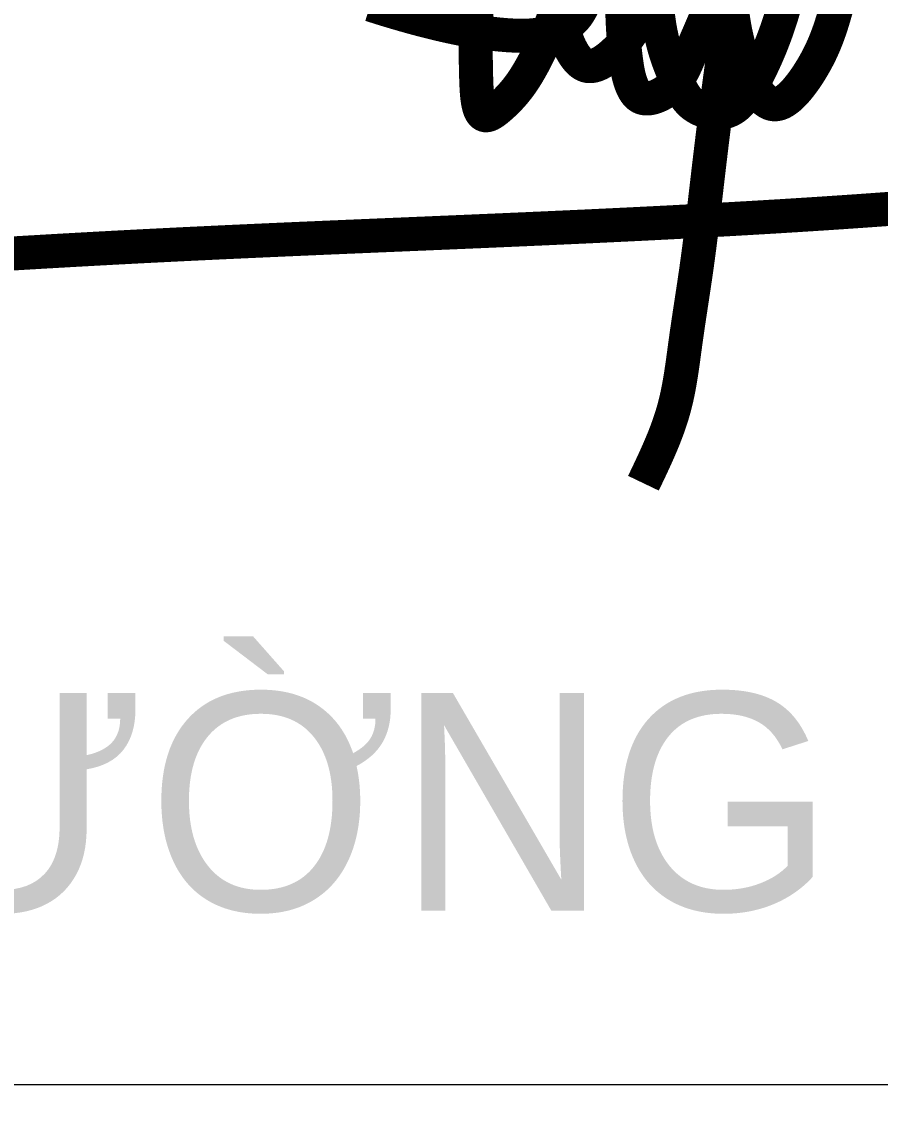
# Model space of a CAD drawing. Header units: millimetres. Extents: x -182770 to 489476, y -561170 to -280028.
# Drawn here: x -30204.6 to -29889.6, y -520787.8 to -520384.4 of the extents above; entities that cross this region are included whole.
import ezdxf
from ezdxf.enums import TextEntityAlignment as Align

# ---------------------------------------------------------------- set-up
doc = ezdxf.new("R2010")
doc.units = ezdxf.units.MM
doc.header["$MEASUREMENT"] = 0
for name, color, linetype, lineweight in [('ISO', 153, 'Continuous', 13), ('Khungten_LCDI', 7, 'Continuous', 5), ('LC ISO', 153, 'Continuous', 13), ('LC Net thay', 63, 'Continuous', 25), ('LC Text1', 3, 'Continuous', 20)]:
    doc.layers.add(name, color=color, linetype=linetype, lineweight=lineweight)
doc.styles.add('Khungten', font='VHAVAN.TTF', dxfattribs={"width": 0.9, "height": 5000})
doc.styles.add('LC 1', font='VHAVANB.TTF')
doc.styles.add('Title', font='VHBLACK.TTF', dxfattribs={"width": 0.8})
doc.styles.add('VNAVANTH', font='VHAVANB.TTF', dxfattribs={"width": 0.6})

# ---------------------------------------------------------------- blocks, each defined once
blk = doc.blocks.new('Mr. Giang')
at = {"layer": 'LC ISO', "const_width": 50}
for points in [[(2843.918802995112, 228.7660671806806), (2845.661828366266, 228.2034511911482), (2847.405496766514, 227.6427497202888), (2849.149814555827, 227.0839809243243), (2850.89478809417, 226.5271629594926), (2852.640423741514, 225.972313982015), (2854.386727857832, 225.4194521481433), (2856.133706803093, 224.8685956140846), (2857.881366937267, 224.3197625360908), (2859.629714620322, 223.7729710703839), (2861.37875621223, 223.2282393732156), (2863.128498072962, 222.6855856007929), (2864.878946562488, 222.1450279093821), (2866.630108040775, 221.6065844551767), (2868.381988867795, 221.070273394442), (2870.134595403523, 220.5361128834001), (2871.887934007919, 220.004121078274), (2873.642011040964, 219.474316135314), (2875.396832862619, 218.9467162107434), (2877.15240583286, 218.421339460798), (2878.908736311656, 217.8982040417152), (2880.665830658972, 217.3773281097177), (2882.423695234785, 216.8587298210412), (2884.182336399062, 216.3424273319228), (2885.941760511775, 215.8284387985995), (2887.70197393289, 215.316782377294), (2889.462983022382, 214.8074762242564), (2891.224794140217, 214.3005384956955), (2892.987413646368, 213.7959873478622), (2894.750847900802, 213.293840936979), (2896.515103263492, 212.7941174192819), (2898.28018609441, 212.296834951023), (2900.046102753519, 211.8020116884099), (2901.812859600797, 211.309665787679), (2903.580462996208, 210.8198154050678), (2905.348919299727, 210.3324786968265), (2907.118234871319, 209.847673819164), (2908.888416070961, 209.3654189283159), (2910.659469258614, 208.8857321805349), (2912.431400794257, 208.4086317320274), (2914.204217037854, 207.9341357390454), (2915.977924349376, 207.4622623578115), (2917.752529088799, 206.9930297445757), (2919.528037616085, 206.5264560555468), (2921.304456291205, 206.0625594469764), (2923.081791474138, 205.6013580750854), (2924.860049524845, 205.1428700961264), (2926.639236803299, 204.6871136663064), (2928.419359669471, 204.2341069418769), (2930.20042448333, 203.7838680790602), (2931.306760779757, 203.5057164750386), (2933.765398115911, 202.8917898453047), (2935.549296845576, 202.4500597512729), (2937.334123353994, 202.0112968497681), (2939.11986735249, 201.5755725548936), (2940.906518552394, 201.1429582807941), (2942.694066665035, 200.713525441572), (2944.482501401747, 200.2873454513869), (2946.271812473847, 199.8644897243274), (2948.061989592668, 199.4450296745389), (2949.853022469548, 199.0290367161516), (2951.644900815802, 198.6165822632686), (2953.437614342768, 198.2077377300498), (2955.231152761768, 197.8025745305975), (2957.025505784136, 197.4011640790423), (2958.820663121198, 197.0035777895156), (2960.616614484289, 196.6098870761481), (2962.413349584726, 196.2201633530426), (2964.210858133843, 195.8344780343451), (2966.009129842973, 195.4529025341856), (2967.808154423445, 195.0755082666808), (2969.607921586578, 194.7023666459481), (2971.408421043709, 194.3335490861327), (2973.209642506163, 193.9691270013516), (2975.011575685268, 193.6091718057209), (2976.814210292358, 193.2537549133862), (2978.617536038757, 192.9029477384502), (2980.421542635794, 192.5568216950727), (2982.226219794802, 192.2154481973406), (2984.031557227102, 191.8788986594009), (2985.83754464403, 191.5472444953838), (2987.644171756911, 191.2205571194206), (2989.451428277073, 190.8989079456138), (2991.259303915844, 190.5823683880944), (2993.067788384558, 190.2710098610074), (2994.876871394543, 189.9649037784697), (2996.686542657123, 189.664121554598), (2998.496791883626, 189.3687346035241), (3000.307608785384, 189.0788143393783), (3002.118983073726, 188.7944321762921), (3003.930904459977, 188.5156595283674), (3005.743362655475, 188.2425678097639), (3007.556347371537, 187.9752284345849), (3009.369848319498, 187.713712816946), (3011.183855210686, 187.4580923710075), (3012.998357756427, 187.2084385108724), (3014.813345668056, 186.9648226506703), (3016.628808656893, 186.7273162045191), (3018.444736434271, 186.4959905865641), (3020.26111871152, 186.2709172109218), (3022.07794519997, 186.0521674917084), (3023.895205610944, 185.83981284307), (3025.712889655774, 185.6339246791237), (3027.53098704579, 185.434574413985), (3029.349487492319, 185.2418334618003), (3031.168380706687, 185.0557732366721), (3032.98765640023, 184.8764651527444), (3034.807304284266, 184.7039806241358), (3036.627314070133, 184.5383910649762), (3038.44767546916, 184.3797678893968), (3040.268378192668, 184.2281825115002), (3042.089411951991, 184.0837063454464), (3044.588596914215, 183.8971688425247), (3045.732433301621, 183.8163929356329), (3047.554429290421, 183.6940939254102), (3049.376789270782, 183.5802010970943), (3051.199548479585, 183.4754071081043), (3053.022742153717, 183.3804046159023), (3054.846405530058, 183.2958862778769), (3056.67057384549, 183.2225447514916), (3058.495282336899, 183.1610726941789), (3060.320566241163, 183.1121627633428), (3062.14646079517, 183.0765076164453), (3063.973001235798, 183.0547999109058), (3065.800222799931, 183.0477323041568), (3067.628160724448, 183.0559974536324), (3069.456850246239, 183.0802880167497), (3071.286326602181, 183.1212966509721), (3073.116625029161, 183.1797160137029), (3074.947780764054, 183.256238762376), (3076.779829043751, 183.3515575544385), (3078.612805105127, 183.4663650473096), (3080.446744185074, 183.6013538984361), (3082.281681520461, 183.7572167652232), (3084.117652348184, 183.934646305132), (3085.954691905118, 184.134335175582), (3087.792835428149, 184.3569760340058), (3089.632118154157, 184.6032615378224), (3091.472575320027, 184.8738843444933), (3093.314242162641, 185.1695371114234), (3095.157153918878, 185.4909124960454), (3097.031018958248, 185.8445167700416), (3098.846585024654, 186.2135712399626), (3100.691513255052, 186.6160508314642), (3102.53447700075, 187.0466424143559), (3104.373822744522, 187.5058464725691), (3106.207896969133, 187.9941634900216), (3108.035046157349, 188.5120939506604), (3109.853616791946, 189.0601383384017), (3111.661955355687, 189.6387971371934), (3113.458408331339, 190.2485708309374), (3115.241322201673, 190.889959903581), (3117.009043449459, 191.5634648390406), (3118.759918557462, 192.269586121249), (3120.492294008452, 193.0088242341527), (3122.204516285195, 193.7816796616543), (3123.894931870462, 194.5886528876859), (3125.561887247023, 195.4302443961937), (3127.203728897643, 196.3069546710956), (3128.818803305096, 197.2192841963227), (3130.40545695214, 198.1677334558083), (3131.962036321554, 199.152802933469), (3133.486887896099, 200.1749931132368), (3134.978358158544, 201.2348044790444), (3136.434793591666, 202.3327375148373), (3137.854540678222, 203.469292704504), (3139.235945900989, 204.6449705320058), (3140.577355742731, 205.8602714812752), (3141.877116686219, 207.1156960362138), (3143.633900944444, 208.9528754643453), (3144.345171737897, 209.7488406103533), (3145.511800069261, 211.126211097155), (3146.634497895559, 212.542142181546), (3147.714333812212, 213.9948944712563), (3148.752376414664, 215.4827285740438), (3149.749694298338, 217.0039050976534), (3150.707356058672, 218.5566846498281), (3151.626430291097, 220.1393278383118), (3152.507985591041, 221.7500952708494), (3153.353090553936, 223.3872475551847), (3154.162813775221, 225.0490452990605), (3154.938223850321, 226.733749110237), (3155.680389374665, 228.4396195964431)], [(2999.847531858039, 228.7700380732423), (2999.787491770659, 226.926955286503), (2999.729012993985, 225.0878874943354), (2999.672076388401, 223.2529727382782), (2999.616662814302, 221.4223490599579), (2999.562753132075, 219.5961545009423), (2999.510328202107, 217.7745271028148), (2999.459368884796, 215.9576049071858), (2999.409856040528, 214.1455259556238), (2999.361770529688, 212.3384282897122), (2999.315093212678, 210.5364499510613), (2999.269804949878, 208.7397289812549), (2999.225886601681, 206.9484034218603), (2999.183319028474, 205.162611314475), (2999.142083090654, 203.3824907006958), (2999.102159648609, 201.6081796221051), (2999.063529562722, 199.8398161202868), (2999.026173693393, 198.0775382368362), (2998.990072901006, 196.3214840133371), (2998.955208045954, 194.5717914913711), (2998.921559988624, 192.8285987125365), (2998.88910958941, 191.0920437184149), (2998.857837708699, 189.3622645506039), (2998.827725206885, 187.6393992506858), (2998.798752944348, 185.9235858602296), (2998.77090178149, 184.2149624208605), (2998.744152578697, 182.5136669741316), (2998.718486196359, 180.8198375616553), (2998.693883494863, 179.1336122249998), (2998.6703253346, 177.4551290057768), (2998.647792575969, 175.7845259455531), (2998.625698913174, 174.0771856433465), (2998.605752194013, 172.4672030548194), (2998.586367826213, 170.8187984106281), (2998.568259850201, 169.1748499254813), (2998.551575140767, 167.533480364847), (2998.536460572693, 165.892812494239), (2998.523063020775, 164.2509690791389), (2998.5115293598, 162.6060728850449), (2998.502006464559, 160.9562466774688), (2998.49464120984, 159.2996132218792), (2998.489580470432, 157.634295283803), (2998.486971121124, 155.958415628709), (2998.486960036706, 154.2700970220939), (2998.48969409197, 152.5674622294703), (2998.495320161701, 150.8486340163214), (2998.503985120688, 149.1117351481304), (2998.515835843729, 147.3548883904227), (2998.531019205603, 145.5762165086832), (2998.549682081105, 143.7738422683935), (2998.57197134502, 141.9458884350525), (2998.598033872144, 140.0904777741559), (2998.628016537262, 138.2057330512176), (2998.662066215161, 136.2897770317056), (2998.70032978063, 134.3407324811323), (2998.74295410847, 132.356722164994), (2998.790086073457, 130.3358688487752), (2998.841872550386, 128.2762952979728), (2998.898460414048, 126.1761242780989), (2998.959996539224, 124.0334785546227), (2999.026627800713, 121.8464808930557), (2999.098501073304, 119.6132540588949), (2999.175370165874, 117.3432515377558), (2999.258960944843, 115.0024506292877), (2999.350216655246, 112.6320916374067), (2999.452040984725, 110.2298850293512), (2999.566944554955, 107.8048719922505), (2999.697437987638, 105.3660937132738), (2999.846031904453, 102.9225913795641), (3000.015236927085, 100.4834061782496), (3000.207563677229, 98.05757929650017), (3000.425522776559, 95.6541519214451), (3000.671624846775, 93.28216524025441), (3000.948380509552, 90.9506604400417), (3001.258300386586, 88.66867870797805), (3001.603895099563, 86.44526123121983), (3001.987675270163, 84.28944919688072), (3002.41215152008, 82.2102837921318), (3002.879834470999, 80.2168062041292), (3003.393234744603, 78.3180576199866), (3003.954862962582, 76.52307922687535), (3004.567229746623, 74.84091221195214), (3005.232845718411, 73.28059776232931), (3005.954221499636, 71.85117706519321), (3006.733867711981, 70.56169130765693), (3007.574294977137, 69.42118167689136), (3008.478013916788, 68.43868936003915), (3009.447535152619, 67.62325554422773), (3010.48536930632, 66.98392141662822), (3011.594026999575, 66.52972816438299), (3012.776018854074, 66.26971697463412), (3014.124088931643, 66.21676355107806), (3015.368528659383, 66.3649057121479), (3016.773542986369, 66.71393641223037), (3018.240100071042, 67.24300385333476), (3019.759400880655, 67.93508929926696), (3021.32264638245, 68.77317401384937), (3022.921037543681, 69.74023926088827), (3024.545775331598, 70.81926630423422), (3026.188060713451, 71.99323640767926), (3027.839094656483, 73.24513083504525), (3029.490078127945, 74.55793085015404), (3031.13221209509, 75.91461771681148), (3032.756697525171, 77.29817269886775), (3033.861142015156, 78.25822768494325), (3035.921103012688, 80.08431013882208), (3037.455862643428, 81.47545365655483), (3038.959786678754, 82.86537966646571), (3040.433599783209, 84.2543734868785), (3041.878026621349, 85.64272043615867), (3043.293791857725, 87.03070583265861), (3044.681620156881, 88.4186149947015), (3046.042236183368, 89.80673324065413), (3047.376364601741, 91.19534588886768), (3048.684730076546, 92.58473825766569), (3049.968057272335, 93.97519566542886), (3051.227070853663, 95.36700343049404), (3052.46249548507, 96.76044687120054), (3053.675055831114, 98.15581130589817), (3054.86547655634, 99.55338205294072), (3056.034482325302, 100.9534444306644), (3057.182797802549, 102.356283757436), (3058.31114765263, 103.7621853515935), (3059.420256540097, 105.1714345314882), (3060.5108491295, 106.584316615458), (3061.583650085387, 108.0011169218695), (3062.639384072312, 109.4221207690595), (3063.678775754818, 110.8476134753666), (3064.70254979746, 112.2778803591418), (3065.711430864791, 113.7132067387519), (3066.706143621359, 115.1538779325338), (3067.687412731711, 116.6001792588261), (3068.655962860401, 118.0523960359943), (3069.612518671976, 119.5108135823766), (3070.557804830988, 120.9757172163248), (3071.492546001988, 122.4473922561757), (3072.417466849523, 123.9261240202821), (3073.333292038149, 125.41219782701), (3074.240746232407, 126.9058989946829), (3075.140554096859, 128.4075128416664), (3076.033440296041, 129.9173246862846), (3076.920129494514, 131.4356198469177), (3077.571569137152, 132.5627946700774), (3078.677576174704, 134.4986545517), (3079.548882323229, 136.0434122415332), (3080.41527157836, 137.5968016571199), (3081.276752844443, 139.1586690498412), (3082.133335025821, 140.7288606710341), (3082.985027026837, 142.3072227720506), (3083.831837751833, 143.893601604243), (3084.673776105161, 145.4878434189765), (3085.510850991153, 147.0897944675899), (3086.343071314159, 148.6993010014493), (3087.170445978525, 150.3162092718908), (3087.992983888592, 151.9403655302969), (3088.810693948704, 153.5716160279896), (3089.623585063207, 155.2098070163347), (3090.431666136439, 156.8547847466859), (3091.234946072751, 158.5063954703933), (3092.033433776485, 160.1644854388238), (3092.827138151983, 161.8289009033149), (3093.616068103591, 163.4994881152184), (3094.400232535648, 165.1760933258866), (3095.179640352503, 166.858562786685), (3095.954300458498, 168.5467427489662), (3096.724221757977, 170.2404794640673), (3097.489413155283, 171.9396191833548), (3098.249883554764, 173.6440081581798), (3099.005641860761, 175.3534926398951), (3099.756696977613, 177.0679188798528), (3100.503057809673, 178.7871331294032), (3101.244733261278, 180.5109816399145), (3101.981732236774, 182.2393106627083), (3102.714063640503, 183.9719664491668), (3103.441736376816, 185.7087952506399), (3104.164759350052, 187.4496433184661), (3104.88314146455, 189.1943569039979), (3105.596891624661, 190.9427822586154), (3106.306018734726, 192.6947656336412), (3107.010531699091, 194.4501532804417), (3107.710439422097, 196.2087914503695), (3108.405750808087, 197.9705263947762), (3109.096474761411, 199.735204365013), (3109.782620186403, 201.502671612433), (3110.46419598742, 203.272774388401), (3111.141211068792, 205.0453589442563), (3111.81367433487, 206.8202715313488), (3112.48159469, 208.5973584010462), (3113.144981038522, 210.3764658046995), (3113.803842284783, 212.1574399936464), (3114.458187333121, 213.9401272192541), (3115.108025087889, 215.7243737328725), (3115.753364453423, 217.51002578587), (3116.394214334069, 219.2969296295684), (3117.030583634171, 221.0849315153343), (3117.66248125807, 222.87387769452), (3118.28991611012, 224.6636144184909), (3118.912897094651, 226.4539879385854), (3119.53143311602, 228.2448445061687), (3120.14553307856, 230.0360303725795)], [(3125.057776446593, 229.0807052904078), (3125.047385927005, 227.2484170001747), (3125.048825821151, 225.417873597248), (3125.062896744565, 223.5890633955936), (3125.090399312759, 221.7619747091508), (3125.132134141266, 219.9365958518862), (3125.1889018456, 218.1129151377242), (3125.261503041284, 216.2909208806321), (3125.350738343845, 214.4706013945624), (3125.457408368809, 212.6519449934671), (3125.582313731687, 210.8349399912863), (3125.726255048013, 209.0195747019854), (3125.890032933298, 207.2058374394895), (3126.074448003078, 205.3937165177795), (3126.280300872869, 203.5832002507937), (3126.508392158191, 201.7742769524712), (3126.75952247457, 199.9669349367788), (3127.034492437529, 198.1611625176689), (3127.334102662591, 196.35694800908), (3127.659153765275, 194.5542797249654), (3128.010446361105, 192.7531459792773), (3128.388781065607, 190.9535350859831), (3128.794958494299, 189.1554353590066), (3129.229779262707, 187.3588351123003), (3129.694043986352, 185.5637226598465), (3130.188553280753, 183.7700863155546), (3130.714107761443, 181.9779143934052), (3131.271508043935, 180.1871952073379), (3131.861554743756, 178.3979170713046), (3132.485048476427, 176.6100682992584), (3133.142789857474, 174.8236372051521), (3133.835579502413, 173.038612102924), (3134.564218026771, 171.2549813065268), (3135.32950604607, 169.4727331299277), (3136.132244175833, 167.6918558870651), (3136.973233031584, 165.9123378918915), (3137.85327322884, 164.1341674583604), (3138.616791214766, 162.6538695105306), (3139.733342879636, 160.5840326279399), (3140.733356593007, 158.8217762484745), (3141.772619494342, 157.0789033121842), (3142.85054562993, 155.3637468983374), (3143.96654904606, 153.6846400862032), (3145.120043789027, 152.0499159550934), (3146.31044390513, 150.4679075842756), (3147.537163440653, 148.9469480530341), (3148.799616441892, 147.495370440651), (3150.097216955144, 146.1215078264092), (3151.429379026692, 144.8336932895779), (3152.795516702835, 143.6402599094543), (3154.195044029868, 142.5495407653205), (3155.627375054079, 141.5698689364605), (3157.091923821763, 140.7095775021425), (3158.58810437921, 139.9769995416642), (3160.115330772715, 139.3804681343082), (3160.976446269652, 139.1110692590831), (3163.259562057634, 138.6216520508789), (3164.872506631831, 138.4554764384016), (3166.509215507312, 138.4235374605408), (3168.167083041625, 138.5197938743001), (3169.843503592325, 138.7382044367411), (3171.535871516961, 139.072727904882), (3173.241581173087, 139.5173230357699), (3174.958026918259, 140.0659485864512), (3176.682603110019, 140.7125633139594), (3178.41270410593, 141.4511259753263), (3180.145724263531, 142.2755953275858), (3181.879057940386, 143.1799301277835), (3183.610099494045, 144.1580891329664), (3185.336243282054, 145.2040311001541), (3187.054883661966, 146.311714786378), (3188.763414991338, 147.4750989487002), (3190.459231627715, 148.6881423441388), (3192.139727928658, 149.9448037297546), (3193.80229825171, 151.2390418625521), (3195.444336954431, 152.564815499592), (3197.063238394365, 153.916083397908), (3198.656396929068, 155.2868043145465), (3199.801300660452, 156.2959318283937), (3201.756103124495, 158.0644643164415), (3203.261298455462, 159.4668283830824), (3204.737243180439, 160.8779331410843), (3206.184377553877, 162.2976630373414), (3207.603141830254, 163.7259025188187), (3208.993976264022, 165.1625360324098), (3210.357321109646, 166.6074480250522), (3211.693616621594, 168.0605229436965), (3213.00330305432, 169.521645235237), (3214.286820662294, 170.9906993466244), (3215.544609699978, 172.4675697247663), (3216.777110421833, 173.9521408166001), (3217.984763082326, 175.4442970690619), (3219.168007935911, 176.9439229290614), (3220.327285237061, 178.4509028435481), (3221.463035240236, 179.9651212594303), (3222.575698199893, 181.486462623646), (3223.665714370503, 183.0148113831012), (3224.733524006524, 184.5500519847637), (3225.77956736242, 186.0920688755257), (3226.804284692656, 187.6407465023241), (3227.808116251689, 189.1959693120817), (3228.791502293988, 190.7576217517502), (3229.754883074014, 192.3255882682223), (3230.698698846231, 193.8997533084493), (3231.623389865101, 195.4800013193542), (3232.529396385086, 197.0662167478587), (3233.417158660654, 198.6582840408999), (3234.287116946256, 200.2560876453865), (3235.139711496368, 201.8595120082685), (3235.975382565443, 203.4684415764553), (3236.794570407953, 205.0827607968969), (3237.597715278357, 206.7023541164868), (3238.385257431112, 208.3271059821778), (3239.15763712069, 209.9569008408906), (3239.915294601547, 211.5916231395489), (3240.65867012815, 213.2311573250886), (3241.388203954964, 214.8753878444325), (3242.104336336446, 216.5241991445027), (3242.807507527064, 218.1774756722364), (3243.498157781279, 219.835101874556), (3244.176727353549, 221.4969621983841), (3244.843656498343, 223.1629410906423), (3245.499385470125, 224.8329229982822), (3246.144354523351, 226.5067923682128), (3246.779003912495, 228.1844336473692), (3247.403773892011, 229.8657312826749)], [(3213.485027291843, 229.8095890138858), (3213.506766402651, 227.9881109847758), (3213.532569987032, 226.1677492663675), (3213.562465544015, 224.3485079562799), (3213.596480572626, 222.5303911520734), (3213.634642571901, 220.7134029513657), (3213.676979040869, 218.8975474517167), (3213.723517478553, 217.0828287507314), (3213.774285383987, 215.2692509459839), (3213.8293102562, 213.4568181350779), (3213.888619594221, 211.6455344155883), (3213.952240897086, 209.8354038851182), (3214.020201663813, 208.0264306412436), (3214.092529393441, 206.2186187815531), (3214.16925158499, 204.4119724036362), (3214.2503957375, 202.6064956050961), (3214.335989349997, 200.8021924835082), (3214.426059921509, 198.9990671364468), (3214.520634951064, 197.1971236615307), (3214.619741937696, 195.3963661563194), (3214.723408380433, 193.596798718432), (3214.831661778299, 191.7984254454289), (3214.944529630335, 190.0012504349124), (3215.062039435558, 188.205277784459), (3215.184218693004, 186.4105115916717), (3215.311094901705, 184.6169559541249), (3215.442695560687, 182.824614969423), (3215.579048168976, 181.033492735141), (3215.720180225611, 179.2435933488812), (3215.866119229612, 177.4549209082205), (3216.016892680014, 175.6674795107317), (3216.172528075845, 173.8812732540346), (3216.333052916137, 172.0963062357026), (3216.498494699917, 170.312582553326), (3216.668880926212, 168.530106304494), (3216.84423909406, 166.7488815867947), (3217.024596702481, 164.968912497819), (3217.209981250508, 163.190203135141), (3217.400420237174, 161.412757596364), (3217.595941161502, 159.6365799790636), (3217.796571522524, 157.8616743808436), (3218.002338819276, 156.0880448992919), (3218.213270550778, 154.3156956319702), (3218.429394216065, 152.5446306764962), (3218.650737314169, 150.7748541304587), (3218.877327344111, 149.0063700914194), (3219.10919180493, 147.2391826569948), (3219.346358195647, 145.4732959247612), (3219.6542646384, 143.2395133732446), (3219.83686520001, 141.9453791013565), (3220.09203294691, 140.182665341339), (3220.356781365509, 138.4196411427322), (3220.633542108813, 136.6553719909598), (3220.924746829819, 134.8889233714179), (3221.232827181547, 133.1193607695429), (3221.560214816986, 131.3457496707321), (3221.909341389158, 129.5671555604217), (3222.282638551057, 127.7826439240081), (3222.682537955695, 125.9912802469146), (3223.111471256076, 124.1921300145504), (3223.571870105207, 122.3842587123395), (3224.066166156087, 120.5667318256776), (3224.59679106173, 118.7386148400021), (3225.166176475138, 116.8989732407231), (3225.648995261488, 115.4249786183468), (3226.430883480685, 113.1850612820309), (3227.130770688886, 111.3241593229726), (3227.878599352332, 109.4759248425789), (3228.676553497641, 107.6520982236334), (3229.526817151444, 105.8644198489179), (3230.431574340367, 104.1246301012), (3231.39300909103, 102.444469363263), (3232.413305430056, 100.8356780178747), (3233.494647384078, 99.3099964478319), (3234.639218979716, 97.8791650358879), (3235.849204243594, 96.55492416482554), (3237.126787202345, 95.3490142174409), (3238.474151882581, 94.27317557648865), (3239.893482310935, 93.33914862475078), (3241.003113530626, 92.74042470147498), (3242.953682906719, 91.93733338190984), (3244.587109665571, 91.46951474492315), (3246.279949172696, 91.14809264711806), (3248.024933097436, 90.96599223667437), (3249.814793109119, 90.91613866172989), (3251.642260877087, 90.99145707043456), (3253.50006807068, 91.18487261095362), (3255.380946359229, 91.48931043143955), (3257.277627412068, 91.89769568002819), (3259.182842898542, 92.40295350489927), (3261.089324487981, 92.99800905418994), (3262.989803849726, 93.67578747606532), (3264.877012653113, 94.42921391867665), (3266.743682567479, 95.2512135301746), (3268.582545262157, 96.13471145871122), (3270.386332406486, 97.07263285243644), (3272.61025659693, 98.32823180887772), (3273.860170028609, 99.08384192827751), (3275.522004340783, 100.1474153076871), (3277.134570346138, 101.2475551659926), (3278.699187074079, 102.3832128219453), (3280.217173554012, 103.5533395942521), (3281.689848815341, 104.756886801635), (3283.118531887472, 105.99280576283), (3284.50454179981, 107.2600477965442), (3285.849197581758, 108.5575642214998), (3287.153818262717, 109.8843063564186), (3288.4197228721, 111.2392255200362), (3289.648230439312, 112.6212730310744), (3290.840659993752, 114.029400208241), (3291.998330564825, 115.4625583702725), (3293.122561181941, 116.9196988358747), (3294.2146708745, 118.3997729237852), (3295.275978671913, 119.901731952725), (3296.307803603579, 121.4245272414162), (3297.311464698905, 122.9671101085657), (3298.288280987294, 124.5284318729103), (3299.239571498155, 126.1074438531712), (3300.166655260887, 127.7030973680708), (3301.070851304903, 129.3143437363296), (3301.9534786596, 130.9401342766708), (3302.81585635439, 132.5794203078298), (3303.659303418671, 134.2311531484993), (3304.48513888185, 135.894284117416), (3305.294681773335, 137.5677645333157), (3306.089251122529, 139.2505457149059), (3306.870165958838, 140.9415789809078), (3307.638745311666, 142.6398156500582), (3308.396308210413, 144.3442070410648), (3309.14417368449, 146.0537044726486), (3309.883660763303, 147.7672592635454), (3310.616088476255, 149.4838227324778), (3311.342775852745, 151.202346198153), (3312.065041922186, 152.9217809792925), (3312.784205713981, 154.6410783946319), (3313.501586257532, 156.3591897628942), (3314.218502582248, 158.0750664028003), (3314.821759018585, 159.5149579997685), (3315.655829481394, 161.4962505940978), (3316.377141804724, 163.2009321497026), (3317.100030222845, 164.9019263051501), (3317.824315282333, 166.5994542088303), (3318.549817529761, 168.2937370090899), (3319.276357511704, 169.9849958543188), (3320.003755774734, 171.6734518928492), (3320.731832865432, 173.3593262730703), (3321.460409330365, 175.0428401433439), (3322.189305716114, 176.7242146520303), (3322.91834256925, 178.4036709474909), (3323.647340436349, 180.0814301781008), (3324.376119863985, 181.7577134922212), (3325.104501398736, 183.432742038227), (3325.832305587177, 185.1067369644792), (3326.559352975876, 186.7799194193251), (3327.285464111412, 188.4525105511541), (3328.010459540361, 190.124731508327), (3328.7341598093, 191.7968034392042), (3329.456385464796, 193.4689474921479), (3330.176957053426, 195.1413848155331), (3330.895695121773, 196.8143365577198), (3331.612420216402, 198.4880238670702), (3332.326952883888, 200.1626678919595), (3333.039113670816, 201.8384897807475), (3333.748723123751, 203.515710681811), (3334.455601789271, 205.1945517434956), (3335.159570213948, 206.8752341141773), (3335.86044894436, 208.557978942217), (3336.558058527083, 210.2430073759893), (3337.252219508687, 211.9305405638562), (3337.942752435749, 213.6207996541782), (3338.629477854844, 215.3140057953161), (3339.312216312549, 217.01038013566), (3339.990788355435, 218.7101438235413), (3340.66501453008, 220.4135180073656), (3341.334715383057, 222.1207238354635), (3341.99971146094, 223.8319824562116), (3342.659823310304, 225.5475150179844), (3343.314871477726, 227.2675426691436), (3343.964676509777, 228.99228655805)], [(3264.537516186493, 230.0584859896263), (3264.658500984069, 228.2241606194178), (3264.789423535443, 226.3899061693996), (3264.930327556911, 224.5558437740103), (3265.08125676478, 222.7220945677468), (3265.242254875348, 220.8887796850624), (3265.413365604913, 219.0560202604112), (3265.594632669779, 217.2239374283039), (3265.786099786242, 215.392652323166), (3265.987810670608, 213.5622860794934), (3266.199809039176, 211.7329598317547), (3266.422138608245, 209.9047947144028), (3266.654843094121, 208.0779118619348), (3266.897966213093, 206.2524324087907), (3267.151551681472, 204.4284774894518), (3267.415643215556, 202.6061682384009), (3267.690284531645, 200.7856257900768), (3267.97551934604, 198.9669712789768), (3268.271391375041, 197.1503258395684), (3268.577944334947, 195.335810606306), (3268.895221942064, 193.5235467136706), (3269.223267912684, 191.7136552961175), (3269.562125963117, 189.9062574881272), (3269.911839809657, 188.101474424184), (3270.272453168607, 186.2994272387255), (3270.644009756267, 184.5002370662346), (3271.026553288938, 182.704025041194), (3271.420127482919, 180.9109122980574), (3271.824776054517, 179.1210199713061), (3272.240542720023, 177.3344691953947), (3272.667471195742, 175.5513811048054), (3273.105605197979, 173.7718768340059), (3273.554988443027, 171.9960775174645), (3274.015664647191, 170.2241042896344), (3274.487677526774, 168.4560782850122), (3274.971070798068, 166.6921206380524), (3275.669233186621, 164.2219653397924), (3275.972168651505, 163.1768867872915), (3276.489879199358, 161.4257121614193), (3277.018930726622, 159.6787203799418), (3277.55923265905, 157.9358006613774), (3278.110694422395, 156.1968422242442), (3278.673225442408, 154.4617342870464), (3279.246735144837, 152.7303660683031), (3279.831132955439, 151.0026267865463), (3280.426328299963, 149.2784056602952), (3281.032230604159, 147.5575919080393), (3281.648749293782, 145.8400747483254), (3282.275793794579, 144.1257433996441), (3282.913273532306, 142.414487080542), (3283.561097932713, 140.706195009494), (3284.219176421552, 139.0007564050626), (3284.887418424575, 137.2980604857368), (3285.565733367528, 135.5979964700362), (3286.254030676171, 133.9004535764926), (3286.952219776249, 132.2053210235962), (3287.660210093519, 130.5124880298937), (3288.377911053723, 128.8218438138757), (3289.105232082627, 127.1332775940884), (3289.84208260597, 125.4466785890081), (3290.588372049514, 123.7619360171954), (3291.344009838998, 122.0789390971414), (3292.108905400184, 120.3975770473634), (3292.882968158818, 118.7177390863806), (3293.666107540656, 117.0393144327102), (3294.458232971447, 115.3621923048869), (3295.259253876942, 113.6862619213991), (3296.061907893334, 112.0261615569395), (3296.88801665742, 110.3379643927155), (3297.71791703707, 108.6679174933843), (3298.561009471679, 107.003680635907), (3299.419522610789, 105.3476626530714), (3300.295685103958, 103.7022723776909), (3301.191725600745, 102.0699186425792), (3302.109872750695, 100.4530102805234), (3303.052355203369, 98.85395612436614), (3304.021401608322, 97.27516500689211), (3305.019240615105, 95.7190457609166), (3306.048100873273, 94.18800721925402), (3307.110211032378, 92.68445821468978), (3308.207799741981, 91.21080758006673), (3309.343095651629, 89.76946414817115), (3310.518327410881, 88.36283675180226), (3311.735723669287, 86.99333422380445), (3312.997513076406, 85.66336539694743), (3314.305924281788, 84.37533910406097), (3315.66318593499, 83.13166417795955), (3317.071526685566, 81.93474945142779), (3318.287951046557, 80.97311169970106), (3320.04885978517, 79.69042476272816), (3321.615683440397, 78.64601656570414), (3323.23018024971, 77.65462736754696), (3324.888888589277, 76.71710654119715), (3326.588346835269, 75.83430345960849), (3328.325093363864, 75.00706749573465), (3330.095666551236, 74.23624802252951), (3331.896604773549, 73.5226944129335), (3333.724446406983, 72.86725603989998), (3335.575729827713, 72.27078227638248), (3337.446993411904, 71.73412249532169), (3339.334775535742, 71.25812606968432), (3341.235614575381, 70.84364237239762), (3343.14604890701, 70.49152077644305), (3345.062616906801, 70.20261065474531), (3346.981856950921, 69.97776138027405), (3348.900307415542, 69.8178223259539), (3350.814506676839, 69.7236428647534), (3352.72099311099, 69.69607236962591), (3354.616305094166, 69.7359602135111), (3356.496981002533, 69.84415576936374), (3358.359559212273, 70.02150841013699), (3360.200578099555, 70.26886750878529), (3362.016576040551, 70.58708243824805), (3363.804091411435, 70.97700257147926), (3365.559662588383, 71.4394772814326), (3367.54870506289, 72.06698817232066), (3368.961566318627, 72.58516195482301), (3370.604709052552, 73.26730764859292), (3372.210223843907, 74.01936436908201), (3373.779081319186, 74.83890129318235), (3375.312252104891, 75.72348759775622), (3376.810706827528, 76.67069245972354), (3378.27541611359, 77.67808505593274), (3379.707350589591, 78.7432345632883), (3381.107480882027, 79.8637101586821), (3382.476777617396, 81.03708101897703), (3383.816211422205, 82.26091632107793), (3385.126752922949, 83.53278524184796), (3386.409372746138, 84.850256958192), (3387.665041518266, 86.21090064700238), (3388.894729865842, 87.61228548512531), (3390.099408415364, 89.05198064949693), (3391.280047793328, 90.52755531695033), (3392.437618626246, 92.03657866441958), (3393.573091540613, 93.576619868753), (3394.687437162933, 95.1452481068415), (3395.781626119709, 96.7400325555908), (3396.856629037439, 98.3585423918638), (3397.913416542624, 99.99834679255164), (3398.952959261769, 101.657014934545), (3399.976227821375, 103.3321159947211), (3400.984192847942, 105.0212191499711), (3401.977824967975, 106.7218935771714), (3402.958094807973, 108.4317084532285), (3403.925972994434, 110.1482329549899), (3404.882430153871, 111.869036259375), (3406.195544953366, 114.2649459839728), (3406.764930035967, 115.3138493275341), (3407.692357549992, 117.0345314020776), (3408.610800215478, 118.7537559717833), (3409.520329849368, 120.4715698959153), (3410.421018268606, 122.1880200337677), (3411.312937290137, 123.9031532446187), (3412.196158730906, 125.6170163877624), (3413.070754407858, 127.3296563224768), (3413.936796137936, 129.0411199080418), (3414.794355738082, 130.751454003751), (3415.643505025244, 132.460705468868), (3416.484315816361, 134.1689211626872), (3417.316859928385, 135.8761479445011), (3418.141209178255, 137.5824326735892), (3418.957435382918, 139.2878222092304), (3419.765610359314, 140.9923634107037), (3420.565805924391, 142.6961031373174), (3421.358093895091, 144.3990882483208), (3422.142546088357, 146.1013656030081), (3422.919234321139, 147.8029820606718), (3423.688230410376, 149.5039844805915), (3424.449606173011, 151.2044197220467), (3425.203433425993, 152.9043346443297), (3425.949783986266, 154.6037761067201), (3426.688729670766, 156.3027909684973), (3427.420342296452, 158.0014260889536), (3428.144693680252, 159.6997283273547), (3428.861855639124, 161.3977445430072), (3429.571899990001, 163.0955215951773), (3430.274898549837, 164.7931063431566), (3430.970923135568, 166.4905456462257), (3431.660045564142, 168.1878863636627), (3432.342337652502, 169.8851753547614), (3433.017871217594, 171.5824594788005), (3433.686718076363, 173.2797855950735), (3434.348950045748, 174.9772005628454), (3435.0046389427, 176.6747512414085), (3435.653856584157, 178.3724844900575), (3436.296674787069, 180.070447168056), (3436.933165368376, 181.768686134698), (3437.563400145023, 183.4672482492622), (3438.187450933957, 185.1661803710421), (3438.805389552115, 186.8655293593172), (3439.417287816451, 188.5653420733656), (3440.023217543903, 190.2656653724665), (3440.623250551415, 191.9665461159135), (3441.217458655938, 193.6680311630001), (3441.805913674401, 195.3701673729772), (3442.388687423769, 197.0730016051649), (3442.965851720966, 198.7765807188156), (3443.53747838295, 200.4809515732359), (3444.103639226662, 202.1861610277051), (3444.664406069043, 203.8922559414877), (3445.21985072704, 205.5992831738916), (3445.770045017596, 207.3072895841962), (3446.315060757654, 209.0163220316654), (3446.854969764165, 210.726427375607), (3447.389843854062, 212.4376524752865), (3447.9197548443, 214.1500441900106), (3448.444774551814, 215.8636493790303), (3448.964974793556, 217.5785149016528), (3449.480427386466, 219.2946876171577), (3449.991204147488, 221.0122143848087), (3450.497376893568, 222.7311420639294), (3450.999017441651, 224.4515175137685), (3451.496197608675, 226.1733875936205), (3451.988989211593, 227.8967991627637), (3452.477464067343, 229.6217990804919)], [(3373.785915606901, 228.5512933326526), (3373.973458572954, 226.7168713526114), (3374.16890492536, 224.8861842491375), (3374.37211338474, 223.0596023758059), (3374.582942671734, 221.2374960862489), (3374.801251506951, 219.4202357340139), (3375.026898611033, 217.6081916727327), (3375.259742704599, 215.8017342559662), (3375.499642508282, 214.0012338373323), (3375.746456742701, 212.2070607703924), (3376.000044128491, 210.4195854087783), (3376.260263386271, 208.6391781060374), (3376.526973236675, 206.8662092158015), (3376.800032400328, 205.101049091646), (3377.186232032773, 202.6834774203951), (3377.364660072985, 201.5955667380404), (3377.65636223988, 199.8548895904166), (3377.954917793248, 198.1206881455533), (3378.260844322716, 196.3915983872555), (3378.574659417892, 194.6662562993164), (3378.896880668402, 192.9432978655414), (3379.228025663861, 191.2213590697373), (3379.568611993888, 189.4990758956956), (3379.919157248109, 187.7750843272516), (3380.280179016127, 186.048020348169), (3380.652194887579, 184.3165199422961), (3381.035722452072, 182.5792190933968), (3381.431279299229, 180.8347537852915), (3381.839383018667, 179.0817600017868), (3382.260551200006, 177.3188737266742), (3382.695301432865, 175.5447309437749), (3383.144151306858, 173.7579676368808), (3383.607618411614, 171.9572197898117), (3384.086220336743, 170.1411233863459), (3384.580474671866, 168.3083144103042), (3385.090899006599, 166.4574288454784), (3385.618010930567, 164.5871026756889), (3386.162328033385, 162.6959718847425), (3386.724367904673, 160.7826724564158), (3387.304648134045, 158.8458403745308), (3387.650903209767, 157.7074598652252), (3388.521679400117, 154.8980239932388), (3389.158517245516, 152.8899369753137), (3389.814034670911, 150.8625364185674), (3390.488074717668, 148.8184594281396), (3391.180480427171, 146.7603431091995), (3391.891094840788, 144.690824566887), (3392.619760999903, 142.6125409063558), (3393.366321945879, 140.5281292327466), (3394.130620720106, 138.4402266512276), (3394.912500363948, 136.3514702669388), (3395.711803918784, 134.2644971850351), (3396.52837442599, 132.1819445106558), (3397.362054926939, 130.1064493489702), (3398.212688463009, 128.0406488051032), (3399.080118075579, 125.9871799842377), (3399.964186806009, 123.9486799914865), (3400.864737695692, 121.9277859320307), (3401.781613785994, 119.9271349110115), (3402.714658118293, 117.9493640335829), (3403.663713733956, 115.9971104048712), (3404.628623674372, 114.073011130058), (3405.609230980908, 112.1797033142843), (3406.605378694942, 110.3198240626893), (3407.616909857847, 108.4960104804281), (3408.643667510996, 106.7108996726551), (3409.685494695774, 104.9671287445385), (3410.742234453546, 103.2673348011894), (3411.813729825693, 101.6141549477912), (3412.899823853587, 100.0102262894695), (3414.000359578601, 98.45818593139353), (3415.115180042121, 96.96067097871608), (3416.244128285508, 95.52031853656447), (3417.387047350147, 94.13976571010653), (3418.543780277412, 92.8216496044962), (3419.714170108674, 91.56860732487459), (3420.898059885311, 90.38327597639514), (3422.095292648701, 89.26829266421248), (3423.305711440216, 88.22629449346593), (3424.529159301228, 87.25991856931122), (3425.765479273118, 86.37180199690147), (3427.014514397258, 85.56458188137728), (3428.276107715025, 84.84089532790676), (3429.550102267795, 84.20337944163066), (3430.836341096942, 83.65467132770229), (3432.134667243839, 83.19740809126267), (3433.444923749862, 82.83422683746579), (3434.76695365639, 82.56776467148026), (3436.100600004796, 82.40065869843116), (3437.188848144219, 82.33995674931904), (3438.801908332412, 82.373495023396), (3440.168385456578, 82.51207467828343), (3441.544247010043, 82.74833454344619), (3442.928603635197, 83.07933058528113), (3444.320565974441, 83.50211877018393), (3445.719244670177, 84.01375506457924), (3447.123750364796, 84.6112954348348), (3448.533193700699, 85.29179584737557), (3449.946685320286, 86.0523122686119), (3451.363335865947, 86.88990066491141), (3452.782255980086, 87.80161700269892), (3454.202556305097, 88.78451724837092), (3455.623347483383, 89.83565736833705), (3457.043740157335, 90.95209332897986), (3458.46284496935, 92.13088109669559), (3459.879772561833, 93.36907663792294), (3461.293633577176, 94.6637359190299), (3462.703538657776, 96.0119149064266), (3464.108598446032, 97.41066956650974), (3465.507923584347, 98.8570558656885), (3466.900624715109, 100.3481297703606), (3468.285812480721, 101.8809472469217), (3469.662597523579, 103.4525642617819), (3471.030090486082, 105.060036781338), (3472.387402010629, 106.7004207719999), (3473.733642739612, 108.37077220015), (3475.06792331543, 110.0681470321989), (3476.389354380484, 111.7896012345566), (3477.69704657717, 113.5321907736046), (3478.990110547888, 115.2929716157687), (3480.267656935028, 117.0689997274156), (3481.528796380996, 118.8573310749853), (3482.772639528187, 120.6550216248587), (3483.998297018994, 122.4591273434329), (3485.204879495819, 124.266704197118), (3486.39149760106, 126.0748081523099), (3487.557261977115, 127.880495175419), (3488.734290130538, 129.7331806329748), (3489.82286786631, 131.4733296216658), (3490.922176775807, 133.257691162778), (3491.999604145652, 135.0341571068018), (3493.055544131912, 136.8029787175711), (3494.090390890668, 138.5644072589185), (3495.104538577985, 140.3186939946644), (3496.098381349944, 142.066090188641), (3497.072313362608, 143.8068471046689), (3498.026728772055, 145.5412160065656), (3498.96202173436, 147.2694481581947), (3499.87858640559, 148.9917948233463), (3500.77681694182, 150.7085072658683), (3501.657107499126, 152.4198367495937), (3502.519852233577, 154.1260345383277), (3503.365445301241, 155.8273518959042), (3504.194280858201, 157.5240400861706), (3505.006753060526, 159.2163503729314), (3505.803256064285, 160.9045340200354), (3506.584184025555, 162.5888422912862), (3507.349931100405, 164.2695264505333), (3508.100891444912, 165.9468377615796), (3508.837459215145, 167.6210274882891), (3509.560028567176, 169.2923468944513), (3510.268993657078, 170.9610472439146), (3510.964748640928, 172.6273798004973), (3511.647687674797, 174.2915958280479), (3512.318204914756, 175.9539465903709), (3512.976694516874, 177.6146833512864), (3513.623550637232, 179.2740573746551), (3514.259167431899, 180.9323199242828), (3514.883939056947, 182.5897222640028), (3515.498259668447, 184.2465156576346), (3516.102523422471, 185.9029513690118), (3516.697124475099, 187.5592806619669), (3517.282456982395, 189.2157548003202), (3517.858915100442, 190.8726250479041), (3518.4268929853, 192.530142668539), (3518.986784793048, 194.1885589260723), (3519.538984679763, 195.8481250843082), (3520.08388680151, 197.5090924070809), (3520.621885314363, 199.1717121582097), (3521.153374374401, 200.8362356015561), (3521.678748137689, 202.5029140009114), (3522.198400760302, 204.1719986201085), (3522.712726398316, 205.8437407229955), (3523.222119207801, 207.518391573377), (3523.726973344828, 209.1962024351014), (3524.227682965475, 210.8774245719874), (3524.724642225811, 212.562309247854), (3525.218245281906, 214.2511077265356), (3525.708886289836, 215.9440712718651), (3526.196959405673, 217.6414511476617), (3526.682858785492, 219.343498617744), (3527.166978585362, 221.0504649459755), (3527.64971296136, 222.7626013961455), (3528.131456069553, 224.4801592321027), (3528.717527778516, 226.5801064044573), (3529.093506345132, 227.9325095164413), (3529.57422051548, 229.6674641207224)], [(3372.893367492309, 228.9798823082704), (3372.614366201306, 227.1740218237715), (3372.336131486434, 225.3679375006845), (3372.032874721077, 223.3939950000648), (3371.781705130068, 221.7551154430388), (3371.505439211229, 219.948384154075), (3371.229797232047, 218.1414416323713), (3370.954776995317, 216.3342894157189), (3370.680376303837, 214.5269290419238), (3370.406592960406, 212.7193620487912), (3370.133424767815, 210.9115899740982), (3369.860869528863, 209.1036143556509), (3369.588925046351, 207.2954367312689), (3369.31758912307, 205.4870586387293), (3369.046859561818, 203.6784816158234), (3368.776734165398, 201.8697072003852), (3368.507210736596, 200.0607369301782), (3368.238287078217, 198.2515723430067), (3367.969960993053, 196.4422149766921), (3367.702230283903, 194.6326663690109), (3367.435092753571, 192.8229280577823), (3367.168546204841, 191.0130015807842), (3366.902588440516, 189.202888475822), (3366.63721726339, 187.392590280687), (3366.372430476264, 185.5821085331993), (3366.108225881932, 183.7714447711502), (3365.844601283188, 181.9606005323313), (3365.581554482837, 180.1495773545328), (3365.319083283668, 178.3383767755757), (3365.057185488477, 176.5270003332374), (3364.79585890007, 174.7154495653367), (3364.535101321239, 172.903726009665), (3364.274910554774, 171.0918312040003), (3364.01528440348, 169.2797666861764), (3363.756220670152, 167.46753399397), (3363.497717157586, 165.6551346651869), (3363.23977166858, 163.8425702376329), (3362.982382005928, 162.0298422490848), (3362.725545972428, 160.2169522373629), (3362.469261370878, 158.4039017402586), (3362.213526004076, 156.5906922955768), (3361.958337674813, 154.7773254410951), (3361.703694185889, 152.9638027146337), (3361.449593340104, 151.1501256539831), (3361.196032940248, 149.3362957969501), (3360.943010789124, 147.5223146813252), (3360.690524689526, 145.7081838448993), (3360.438572444253, 143.8939048254932), (3360.187151856096, 142.0794791608841), (3359.936260727861, 140.2649083888909), (3359.685896862336, 138.4501940472913), (3359.436058062319, 136.635337673906), (3359.186742130611, 134.8203408065104), (3358.937946870005, 133.0052049829258), (3358.689670083302, 131.189931740928), (3358.441909573296, 129.374522618338), (3358.194663142782, 127.5589791529472), (3357.947928594559, 125.7433028825462), (3357.701703731426, 123.9274953449407), (3357.455986356178, 122.1115580779365), (3357.210774271608, 120.295492619311), (3356.966065280515, 118.4793005068839), (3356.721857185697, 116.6629832784467), (3356.478147789949, 114.8465424717903), (3356.234934896071, 113.0299796247349), (3355.992216306858, 111.2132962750573), (3355.749989825104, 109.3964939605639), (3355.50825325361, 107.5795742190594), (3355.267004395172, 105.7625385883352), (3355.026241052587, 103.9453886061975), (3354.785961028646, 102.1281258104378), (3354.546162126153, 100.3107517388464), (3354.306842147899, 98.49326792924464), (3354.067998896687, 96.67567591940804), (3353.829630175311, 94.85797724715744), (3353.591733786565, 93.04017345028441), (3353.354307533249, 91.22226606657998), (3353.117349218159, 89.40425663384929), (3352.880856644092, 87.586146689884), (3352.644827613843, 85.76793777249006), (3352.409259930208, 83.94963141945888), (3352.174151395991, 82.13122916860965), (3351.939499813981, 80.31273255772004), (3351.705302986974, 78.49414312458131), (3351.471558717774, 76.67546240702768), (3351.238264809173, 74.85669194282161), (3351.005419063968, 73.03783326978348), (3350.773019284959, 71.21888792570385), (3350.54106327494, 69.39985744838901), (3350.309548836701, 67.58074337561655), (3350.078473773054, 65.76154724521945), (3349.847835886782, 63.94227059496106), (3349.617632980687, 62.12291496266164), (3349.387862857571, 60.30348188612587), (3349.158523320224, 58.48397290313162), (3348.92961217144, 56.6643895514847), (3348.701127214023, 54.84473336899012), (3348.473066250765, 53.02500589345399), (3348.245427084469, 51.20520866265235), (3348.01820751792, 49.38534321439275), (3347.79140535393, 47.56541108649304), (3347.565018395285, 45.74541381673146), (3347.339044444784, 43.92535294289871), (3347.113481305225, 42.10523000283024), (3346.888326779406, 40.28504653428706), (3346.663578670119, 38.4648040750761), (3346.439234780165, 36.64450416301707), (3346.215292912338, 34.82414833588669), (3345.991750869436, 33.00373813149076), (3345.768606454259, 31.18327508763466), (3345.545857469601, 29.36276074210983), (3345.323501718255, 27.54219663270803), (3345.101537003019, 25.72158429723495), (3344.879961126698, 23.9009252735098), (3344.658771892082, 22.08022109929541), (3344.437967101964, 20.25947331241258), (3344.217544559148, 18.43868345065171), (3343.99750206643, 16.61785305181857), (3343.777837426604, 14.79698365371931), (3343.558548442466, 12.97607679413098), (3343.339632916814, 11.15513401085835), (3343.121088652445, 9.334156841707866), (3342.902913452155, 7.513146824485474), (3342.685105118741, 5.692105496967187), (3342.467661455004, 3.871034396973229), (3342.250580263737, 2.049935062295177), (3342.033859347733, 0.2288090307246335), (3341.817496509793, -1.592342159933196), (3341.601489552718, -3.41351697187288), (3341.290364313538, -6.04193399205225), (3341.170533986608, -7.055931263536479), (3340.955570939629, -8.877166775788766), (3340.740927615534, -10.698417327743), (3340.526584236349, -12.5196798204537), (3340.312521024107, -14.34095115494711), (3340.098718200837, -16.16222823224895), (3339.885155988575, -17.98350795340048), (3339.671814609347, -19.80478721942664), (3339.458674285184, -21.62606293136812), (3339.245715238121, -23.44733199025133), (3339.032917690183, -25.26859129711623), (3338.820261863408, -27.08983775297462), (3338.607727979819, -28.9110682588811), (3338.395296261458, -30.73227971584802), (3338.182946930345, -32.5534690249293), (3337.970660208513, -34.37463308715118), (3337.758416318, -36.19576880354003), (3337.546195480832, -38.01687307512145), (3337.333977919039, -39.83794280293591), (3337.121743854651, -41.65897488802369), (3336.909473509705, -43.47996623141159), (3336.697147106227, -45.30091373412472), (3336.484744866248, -47.12181429718882), (3336.272247011801, -48.9426648216599), (3336.059633764916, -50.76346220856313), (3335.846885347622, -52.58420335892481), (3335.633981981956, -54.40488517377077), (3335.420903889943, -56.22550455414131), (3335.207631293618, -58.04605840106296), (3334.994144415004, -59.86654361558945), (3334.780423476145, -61.6869570987196), (3334.566448699058, -63.50729575152087), (3334.352200305788, -65.32755647499215), (3334.137658518353, -67.14773617018656), (3333.922803558793, -68.96783173813152), (3333.707615649133, -70.78784007986656), (3333.492075011412, -72.60775809640418), (3333.276161867649, -74.42758268879757), (3333.059856439888, -76.24731075807492), (3332.843138950148, -78.06693920524542), (3332.62598962047, -79.88646493138062), (3332.40838867288, -81.70588483747615), (3332.190316329409, -83.52519582458751), (3331.971752812086, -85.3443947937399), (3331.752678342947, -87.16347864597498), (3331.533073144019, -88.98244428230319), (3331.312917437335, -90.80128860376553), (3331.092191444928, -92.6200085114026), (3330.870875388824, -94.43860090625452), (3330.648949491059, -96.25706268931845), (3330.426393973659, -98.07539076166347), (3330.203189058654, -99.89358202431518), (3329.979314968084, -101.7116333782866), (3329.754751923974, -103.5295417246173), (3329.529480148352, -105.3473039643618), (3329.303479863253, -107.1649169985171), (3329.076731290711, -108.9823777281394), (3328.849214652749, -110.7996830542676), (3328.620910171404, -112.6168298778997), (3328.391798068705, -114.4338151001046), (3328.16185856668, -116.2506356218936), (3327.931071887365, -118.0672883443078), (3327.699418252789, -119.8837701683874), (3327.466877884984, -121.7000779951293), (3327.23343100598, -123.5162087256179), (3326.999057837806, -125.3321592608345), (3326.763738602496, -127.1479265018498), (3326.527453522081, -128.9635073496749), (3326.290182818591, -130.77889870535), (3326.051906714058, -132.5940974699014), (3325.812605430507, -134.4091005443834), (3325.572259189977, -136.2239048297936), (3325.330848214496, -138.0385072271869), (3325.088352726095, -139.8529046375892), (3324.8447529468, -141.6670939620404), (3324.600029098652, -143.481072101553), (3324.354161403677, -145.2948359571815), (3324.107130083903, -147.1083824299515), (3323.858915361364, -148.9217084208893), (3323.609497458088, -150.734810831035), (3323.358856596114, -152.5476865614154), (3323.106972997464, -154.3603325130556), (3322.853826884175, -156.1727455870112), (3322.599398478274, -157.9849226842785), (3322.343668001794, -159.7968607059276), (3322.18224609126, -160.9356815496038), (3321.828251462523, -163.4200143911547), (3321.568620119097, -165.2312468878634), (3321.307771632735, -167.0422679872345), (3321.045755398963, -168.8530914890993), (3320.782620813286, -170.6637311933015), (3320.518417271233, -172.4742008996437), (3320.253194168314, -174.2845144079847), (3319.987000900053, -176.0946855181263), (3319.719886861967, -177.9047280298992), (3319.451901449575, -179.7146557431485), (3319.18309405839, -181.524482457704), (3318.913514083937, -183.334221973368), (3318.643210921734, -185.1438880899858), (3318.372233967294, -186.953494607387), (3318.100632616138, -188.7630553254022), (3317.828456263782, -190.5725840438477), (3317.555754305748, -192.382094562569), (3317.282576137555, -194.191600681367), (3317.008971154717, -196.0011162001016), (3316.734988752753, -197.8106549185884), (3316.460678327181, -199.6202306366433), (3316.186089273525, -201.4298571541123), (3315.911270987295, -203.2395482708105), (3315.636272864016, -205.0493177865687), (3315.361144299203, -206.8591795012324), (3315.085934688372, -208.6691472146168), (3314.810693427044, -210.4792347265379), (3314.535469910737, -212.2894558368417), (3314.260313534971, -214.0998243453435), (3313.985273695258, -215.9103540518881), (3313.710399787126, -217.7210587562926), (3313.435741206084, -219.5319522583861), (3313.161347347656, -221.3430483580004), (3312.887267607355, -223.1543608549649), (3312.613551380705, -224.9659035490965), (3312.34024806322, -226.7776902402397), (3312.067407050423, -228.5897347282112), (3311.795077737827, -230.4020508128407), (3311.523309520953, -232.2146522939591), (3311.252151795317, -234.0275529713969), (3310.98165395644, -235.84076664497), (3310.711865399838, -237.6543071145235), (3310.442835521033, -239.4681881798737), (3310.174613715535, -241.2824236408651), (3309.907249378874, -243.0970272972998), (3309.640791906559, -244.9120129490373), (3309.375290694113, -246.7273943958785), (3309.110795137049, -248.5431854376687), (3308.847354630889, -250.3593998742239), (3308.585018571152, -252.1760515053896), (3308.323836353357, -253.9931541309668), (3308.063857373015, -255.8107215508148), (3307.805131025655, -257.6287675647362), (3307.547706706786, -259.4473059725894), (3307.291633811931, -261.2663505741618), (3307.036961736608, -263.0859151693131), (3306.783739876332, -264.9060135578736), (3306.538414523748, -266.6802477974938), (3306.281797176797, -268.547852978101), (3306.03290579657, -270.369542096345), (3305.785130242167, -272.1916631569671), (3305.538257270548, -274.0141524227419), (3305.292073638661, -275.8369461564709), (3305.046366103457, -277.6599806209571), (3304.800921421891, -279.4831920789886), (3304.555526350913, -281.3065167933533), (3304.309967647477, -283.129891026854), (3304.064032068533, -284.9532510422783), (3303.817506371037, -286.7765331024149), (3303.570177311938, -288.5996734700662), (3303.321831648185, -290.4226084080339), (3303.072256136733, -292.245274179092), (3302.821237534536, -294.0676070460433), (3302.568562598544, -295.8895432716903), (3302.31401808571, -297.7110191188063), (3302.057390752983, -299.5319708502087), (3301.798467357318, -301.3523347286702), (3301.537034655665, -303.1720470170087), (3301.272879404979, -304.9910439779975), (3301.00578836221, -306.8092618744245), (3300.73554828431, -308.6266369691068), (3300.461945928235, -310.4431055248182), (3300.184768050933, -312.2586038043613), (3299.903801409353, -314.0730680705377), (3299.618832760453, -315.8864345861218), (3299.329648861179, -317.69863961393), (3299.036036468487, -319.5096194167361), (3298.737782339332, -321.3193102573433), (3298.434673230662, -323.1276483985391), (3298.126495899431, -324.9345701031262), (3297.813037102585, -326.7400116338918), (3297.494083597086, -328.54390925364), (3297.169422139879, -330.3461992251428), (3296.838839487918, -332.1468178112182), (3296.502122398152, -333.9457012746388), (3296.159057627542, -335.7427858782085), (3295.809431933028, -337.5380078847283), (3295.453032071573, -339.331303556988), (3295.089644800119, -341.1226091577738), (3294.719056875628, -342.9118609498749), (3294.341055055043, -344.6989951960934), (3293.955426095325, -346.4839481592324), (3293.561956753416, -348.266656102079), (3293.160433786275, -350.047055287422), (3292.750643950854, -351.8250819780491), (3292.332374004105, -353.6006724367631), (3291.905410702974, -355.3737629263661), (3291.469540804421, -357.144289709632), (3291.024551065391, -358.9121890493775), (3290.570228242842, -360.6773972083765), (3290.106359093721, -362.4398504494313), (3289.799588906404, -363.5840671829769), (3289.149278371981, -365.9562813045803), (3288.656130037068, -367.7102757976388), (3288.153439439231, -369.4615130479784), (3287.641358042966, -371.21003682134), (3287.120037312759, -372.9558908834916), (3286.589628713104, -374.6991190001877), (3286.050283708489, -376.439764937183), (3285.502153763404, -378.1778724602463), (3284.945390342344, -379.9134853351179), (3284.3801449098, -381.6466473275669), (3283.806568930258, -383.3774022033467), (3283.224813868213, -385.1057937282274), (3282.635031188153, -386.8318656679483), (3282.037372354571, -388.5556617882782), (3281.431988831954, -390.2772258549718), (3280.8190320848, -391.9966016337841), (3280.198653577594, -393.7138328904687), (3279.571004774831, -395.4289633907955), (3278.936237140994, -397.1420369005177), (3278.294502140583, -398.8530971853904), (3277.645951238083, -400.5621880111682), (3276.990735897987, -402.2693531436051), (3276.329007584786, -403.974636348485), (3275.660917762969, -405.6780813915331), (3274.986617897032, -407.3797320385189), (3274.306259451456, -409.07963205521), (3273.619993890745, -410.777825207348), (3272.927972679377, -412.4743552607005), (3272.230347281851, -414.1692659810228), (3271.527269162651, -415.8626011340829), (3270.818889786279, -417.5544044856077), (3270.105360617215, -419.2447198013794), (3269.386833119952, -420.9335908471673), (3268.663458758985, -422.6210613886969), (3267.935388998803, -424.3071751917375), (3267.202775303896, -425.9919760220576), (3266.465769138754, -427.6755076454115), (3265.724521967868, -429.3578138275541), (3264.97918525573, -431.0389383342396), (3264.229910466832, -432.7189249312224), (3263.476849065664, -434.397817384272), (3262.720152516716, -436.0756594591273), (3261.959972284476, -437.7524949215726), (3261.196459833441, -439.4283675373476), (3260.429766628097, -441.1033210722066), (3259.660044132937, -442.7773992919188), (3258.887443812452, -444.4506459622385), (3258.112117131131, -446.12310484892), (3257.334215553466, -447.7948197177182), (3256.553890543948, -449.4658343344014), (3255.771293567064, -451.1361924647243), (3254.986576087316, -452.8059378744277), (3254.19988956918, -454.4751143292934), (3253.411385477158, -456.1437655950625), (3252.621215275737, -457.8119354375044), (3251.829530429404, -459.4796676223717), (3251.036482402658, -461.1470059154062), (3250.242222659984, -462.8139940823904), (3249.446902665873, -464.4806758890791), (3248.650673884817, -466.1470951012118), (3247.853687781306, -467.8132954845577), (3247.056095819834, -469.4793208048716), (3246.25804946489, -471.1452148279078), (3245.459700180962, -472.8110213194348), (3244.661199432546, -474.4767840452077)], [(2300.082798372037, -137.9635976277059), (2310.894754872836, -137.3168742780545), (2321.7057412389, -136.6735912486474), (2332.515874719727, -136.0339015598147), (2343.325272564824, -135.3979582319007), (2354.134052023684, -134.7659142852644), (2364.942330345806, -134.1379227402649), (2375.750224780695, -133.5141366172174), (2386.55785257784, -132.894708936481), (2397.365330986751, -132.2797927184147), (2408.172777256917, -131.6695409833483), (2418.980308637845, -131.0641067516408), (2429.78804237903, -130.4636430436367), (2440.596095729972, -129.8683028796804), (2451.404585940174, -129.2782392801164), (2462.213630259128, -128.6936052652891), (2473.023345936337, -128.1145538555575), (2487.000588800001, -127.3744127999962), (2494.645252401013, -126.9737926353264), (2505.45758156513, -126.4121679814416), (2516.270820387832, -125.8562078829564), (2527.084950977231, -125.3057548124489), (2537.899955441444, -124.7606512424682), (2548.715815888576, -124.220739645607), (2559.532514426748, -123.6858624943998), (2570.350033164068, -123.1558622614248), (2581.16835420865, -122.6305814192456), (2591.98745966861, -122.1098624404549), (2602.807331652053, -121.5935477975727), (2613.627952267099, -121.0814799632062), (2624.449303621856, -120.57350140989), (2635.271367824444, -120.0694546102168), (2646.094126982967, -119.5691820367356), (2656.917563205541, -119.0725261620246), (2667.74165860028, -118.5793294586329), (2678.566395275298, -118.0894343991531), (2689.391755338707, -117.6026834561198), (2700.217720898618, -117.1189191021258), (2711.044274063144, -116.63798380972), (2721.871396940398, -116.1597200514661), (2732.699071638493, -115.6839702999569), (2743.527280265545, -115.2105770277267), (2754.356004929661, -114.7393827073538), (2765.185227738959, -114.2702298114164), (2776.01493080155, -113.8029608124634), (2786.845096225545, -113.3374181830732), (2797.675706119058, -112.8734443958092), (2808.506742590202, -112.4108819232351), (2819.338187747089, -111.9495732379146), (2830.170023697836, -111.4893608124112), (2841.002232550549, -111.0300871193031), (2851.834796413346, -110.5715946311393), (2862.667697394336, -110.1137258204981), (2873.500917601636, -109.6563231599575), (2884.334439143357, -109.1992291220668), (2895.16824412761, -108.7422861793893), (2906.00231466251, -108.2853368044889), (2916.836632856168, -107.8282234699582), (2927.671180816698, -107.3707886483317), (2938.505940652216, -106.9128748121875), (2949.340894470828, -106.4543244341039), (2960.176024380649, -105.9949799866299), (2971.011312489794, -105.5346839423437), (2981.846740906378, -105.0732787738089), (2992.682291738507, -104.6106069535745), (3003.5179470943, -104.1465109542332), (3014.353689081869, -103.6808332483342), (3025.189499809319, -103.2134163084556), (3036.025361384774, -102.7441026071465), (3046.861255916341, -102.272734616985), (3057.697165512134, -101.7991548105347), (3068.533072280265, -101.3232056603738), (3079.368958328843, -100.8447296390514), (3090.204805765989, -100.363569219131), (3101.040596699811, -99.87956687319092), (3111.876313238423, -99.39256507379469), (3122.711937489938, -98.90240629350592), (3133.547451562466, -98.40893300490279), (3144.382837564124, -97.91198768053437), (3155.218077603022, -97.41141279296426), (3166.053153787274, -96.90705081477063), (3176.888048224992, -96.39874421853165), (3187.722743024286, -95.88633547678182), (3198.557220293274, -95.36966706211388), (3209.391462140069, -94.84858144707687), (3220.22545067278, -94.32292110424896), (3231.059167999523, -93.79252850617922), (3241.892596228408, -93.25724612546037), (3252.725717467551, -92.71691643464146), (3263.558513825061, -92.17138190630067), (3274.39096740905, -91.6204850129725), (3285.223060327637, -91.06406822726422), (3296.054774688932, -90.50197402171034), (3306.886092601046, -89.93404486890358), (3317.71699617209, -89.36012324139301), (3328.547467510183, -88.78005161174224), (3339.377488723432, -88.19367245252943), (3350.207041919955, -87.6008282363182), (3361.03610920786, -87.0013614356576), (3371.864672695261, -86.39511452314036), (3382.692714490277, -85.78192997131555), (3393.52021670101, -85.16165025276132), (3404.34716143558, -84.53411784002674), (3415.173530802098, -83.89917520568997), (3425.999306908678, -83.25666482231463), (3436.824471863431, -82.60642916246434), (3447.649007774471, -81.94831069871725), (3458.472896749907, -81.28215190362243), (3469.29612089786, -80.6077952497435), (3480.118662326437, -79.92508320967318), (3490.940503143749, -79.23385825596051), (3501.761625457912, -78.53396286116913), (3512.582011377042, -77.82523949786264), (3523.401643009245, -77.10753063861921), (3534.220502462638, -76.38067875600245), (3545.038571845333, -75.64452632257598), (3555.855833265439, -74.89891581090342), (3566.672268831077, -74.14368969354837), (3577.487860650352, -73.37869044307445), (3588.302590831383, -72.60376053207438), (3599.116441482278, -71.81874243308266), (3609.929394711151, -71.02347861867747), (3620.741432626117, -70.21781156142242)]]:
    blk.add_lwpolyline(points, dxfattribs=at)
blk = doc.blocks.new('lcdi fix')
at = {"layer": 'Khungten_LCDI', "color": 9, "lineweight": 15}
for points in [[(36750.02502495137, -1521.876888302984), (40449.99980574933, -1521.876888302984), (40449.99980574933, 446.3150240202522), (36750.02502495137, 446.3150240202522)], [(36750.02502495137, -1521.876888302984), (40449.99980563012, -1521.876888302984), (40449.99980563012, -3535.499688288095), (36750.02502495137, -3535.499688288095)]]:
    blk.add_lwpolyline(points, close=True, dxfattribs=at)
at = {"layer": 'ISO', "xscale": 0.5, "yscale": 0.5, "zscale": 0.5}
blk.add_blockref('Mr. Giang', (37323.95860213445, -842.8215605093428), dxfattribs=at)
at = {"color": 7, "style": 'VNAVANTH'}
blk.add_text('ths. bïi tr\xadêng giang', height=159.9999958502171, dxfattribs=at).set_placement((38493.4382369825, -1394.128151668134), align=Align.CENTER)
at = {"color": 7, "style": 'Khungten', "width": 0.8}
for tag, p in [('REVISION', (39498.75271332351, -10746.30395446718)), ('NGAYHT', (39546.07422497955, -11609.37091637403))]:
    blk.add_attdef(tag, text='', height=199.998925739526, dxfattribs=at).set_placement(p, align=Align.CENTER)
at = {"layer": 'LC Text1', "color": 3, "style": 'LC 1', "width": 1.834005631990714}
for tag, p, p2 in [('TENBANVE1', (36912.65773373929, -8885.760238945484), (40339.14503431407, -8885.760238945484)), ('TENBANVE2', (36912.65773373929, -9562.465564332902), (40339.14503431407, -9562.465564332902))]:
    blk.add_attdef(tag, text='', height=249.9999935159642, dxfattribs=at).set_placement(p, p2, align=Align.FIT)
at = {"layer": 'LC Text1', "style": 'Title', "width": 0.7}
blk.add_attdef('SOBANVE', text='', height=249.9999935159641, dxfattribs=at).set_placement((39561.98232412425, -13896.18071823567), align=Align.CENTER)

msp = doc.modelspace()

# ---------------------------------------------------------------- block references
at = {"layer": 'LC Net thay', "xscale": 0.5000000000000013, "yscale": 0.5000000000000013, "zscale": 0.5000000000000013}
msp.add_blockref('lcdi fix', (-49449.58092315066, -520013.8014171073), dxfattribs=at)

doc.saveas('drawing.dxf')
